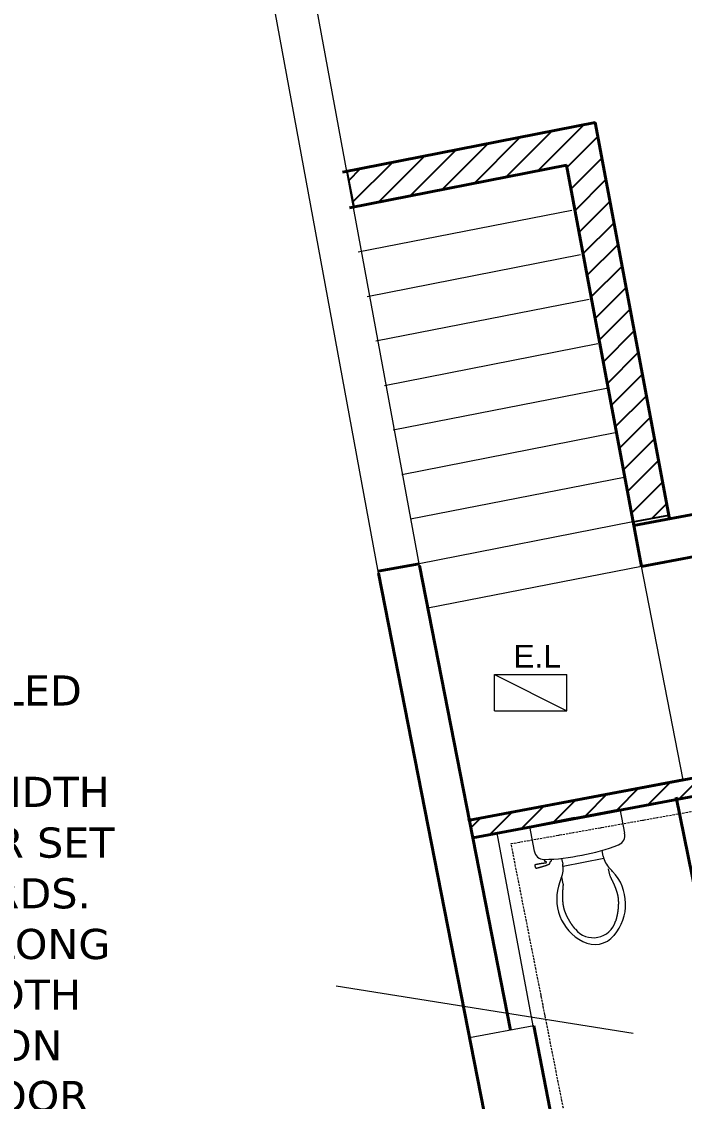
# Model space of a CAD drawing. Header units: millimetres. Extents: x -159872 to 386485, y -250577 to 158966.
# Drawn here: x 112313 to 115969, y 91246 to 97200 of the extents above; entities that cross this region are included whole.
import ezdxf

# ---------------------------------------------------------------- set-up
doc = ezdxf.new("R2010")
doc.units = ezdxf.units.MM
doc.linetypes.add('ACAD_ISO10W100', pattern=[18, 12, -3, 0, -3])
doc.layers.get('0').update_dxf_attribs({"lineweight": 25})
for name, color, linetype, lineweight in [('20-TEXT', 7, 'Continuous', 25), ('LDS-equipment-kitchen equipment', 3, 'Continuous', 13), ('LDS-hatch', 253, 'Continuous', 9), ('LDS-hatch_Hatch', 7, 'Continuous', 5), ('LDS-services-sanitary', 5, 'Continuous', 13), ('LDS-struct-extg-ceiling beams', 252, 'ACAD_ISO10W100', 9), ('LDS-struct-extg-doors windows', 7, 'Continuous', 9), ('LDS-struct-extg-stairs', 7, 'Continuous', 9), ('LDS-struct-extg-walls', 1, 'Continuous', 40), ('LDS-text-1-50', 7, 'Continuous', 9)]:
    doc.layers.add(name, color=color, linetype=linetype, lineweight=lineweight)
doc.styles.add('Arial', font='Arial.ttf')
doc.styles.add('Verdana', font='Verdana.ttf')
pattern_1 = [(45, (60673.51, -36457.52), (-70.71068, 70.71068), [])]

# ---------------------------------------------------------------- blocks, each defined once
blk = doc.blocks.new('BLK100-flat-9-flat-1-flat-1')
at = {"layer": 'LDS-equipment-kitchen equipment'}
for p, q in [((0, 0), (-134.8, -26.6)), ((0, 0), (-134.8, -26.6)), ((49.1, -249), (0, 0)), ((49.1, -249), (0, 0)), ((-176.4, -177.6), (-207.1, -183.6)), ((-176.4, -177.6), (-207.1, -183.6)), ((-316.4, -186.6), (-276.5, -178.7)), ((-176.4, -410.1), (-220.7, -185.6)), ((49.1, -249), (98.3, -498)), ((49.1, -249), (98.3, -498)), ((-163.1, -406.8), (-132.3, -400.7)), ((-163.1, -406.8), (-132.3, -400.7)), ((-232.6, -435.2), (-266.1, -441.8)), ((98.3, -498), (-36.5, -524.6)), ((98.3, -498), (-36.5, -524.6))]:
    blk.add_line(p, q, dxfattribs=at)
for centre, radius, start, end in [((-127.7, -80.1), 53.6, 97.45494, 181.12122), ((915, -59.7), 1096.6, 181.12123, 192.17018), ((-398.7, -414.4), 263.9, 69.06643, 153.04204), ((-407.3, -462.2), 311.9, 66.65796, 70.72841), ((-232.7, -53.8), 132.3, 247.31792, 281.16079), ((-232.7, -53.8), 132.3, 247.31792, 281.16079), ((-322.4, -156.6), 30.6, 264.93834, 281.20323), ((-511.9, -359.7), 138.2, 151.97159, 230.34998), ((-484.7, -352.3), 128.2, 129.43304, 252.88854), ((922.1, -95.6), 1096.6, 190.1514, 201.20035), ((922.1, -95.6), 1096.6, 190.1514, 201.20035), ((-137.4, -536.6), 132.3, 101.16079, 135.00363), ((-137.4, -536.6), 132.3, 101.16079, 135.00363), ((-427.8, -266.8), 263.9, 229.27954, 313.25515), ((-260.2, -471.9), 30.7, 101.14016, 117.36143), ((-453.9, -225.8), 311.9, 311.59317, 315.66362), ((-50.3, -472.7), 53.6, 201.20036, 284.86664), ((-50.3, -472.7), 53.6, 201.20036, 284.86664)]:
    blk.add_arc(centre, radius, start, end, dxfattribs=at)
for points in [[(-180.7, -121.1), (-190.8, -120.8), (-191.9, -117.2), (-195.5, -112.8), (-202.1, -110.9), (-207.2, -109.6), (-209.5, -106.8), (-211.9, -101.3), (-214.8, -93.5), (-217.8, -84.2), (-221, -74.1), (-224, -63.9), (-226.8, -54.4), (-229, -46.3), (-230.6, -40.4), (-231.2, -37.2), (-227.7, -35), (-220.1, -32.5), (-212.9, -31.1), (-209.9, -32), (-208.1, -36.5), (-206.3, -43.9), (-204.5, -53.2), (-202.9, -63.5), (-201.5, -73.7), (-200.3, -82.9), (-199.6, -89.9), (-198.6, -94), (-194.5, -94.1), (-192.6, -88.7), (-191.4, -83.9), (-182.9, -83.9)], [(-566.1, -253.3), (-558.2, -247), (-550.2, -240.9), (-541.9, -235), (-533.5, -229.3), (-524.8, -223.9), (-515.9, -218.7), (-507, -213.8), (-497.9, -209.2), (-488.9, -204.9), (-479.9, -201), (-471, -197.4), (-462, -194.2), (-452.8, -191.5), (-443.3, -189.2), (-433.3, -187.3), (-422.7, -185.9), (-411.5, -184.9), (-399.9, -184.3), (-387.9, -184), (-375.6, -184.1), (-363.1, -184.5), (-350.4, -185.1), (-337.7, -186), (-325.1, -187)], [(-274.3, -444.6), (-285.6, -450.4), (-297, -456), (-308.4, -461.4), (-319.9, -466.5), (-331.2, -471.3), (-342.4, -475.6), (-353.4, -479.5), (-364.1, -482.8), (-374.5, -485.5), (-384.4, -487.6), (-394.1, -489), (-403.7, -490), (-413.2, -490.5), (-422.8, -490.6), (-432.6, -490.3), (-442.6, -489.8), (-452.7, -489), (-462.8, -487.8), (-473, -486.4), (-483.1, -484.7), (-493.1, -482.6), (-502.9, -480.3), (-512.7, -477.7), (-522.4, -474.9)]]:
    blk.add_open_spline(points, degree=2, dxfattribs=at)

msp = doc.modelspace()

# ---------------------------------------------------------------- hatches: boundary and pattern name
at = {"layer": 'LDS-hatch_Hatch', "linetype": 'Continuous', "lineweight": 25}
h = msp.add_hatch(dxfattribs=at)
h.set_pattern_fill('_USER_2', color=43, style=0, pattern_type=2)
h.set_pattern_definition(pattern_1)
h.paths.add_polyline_path([(114107.15111, 96374.19803), (114145.58835, 96177.92633), (115317.94499, 96407.51701), (115684.04581, 94441.2218), (115882.66216, 94478.4144), (115477.41031, 96642.54533), (114083.60601, 96369.58703)])
h = msp.add_hatch(dxfattribs=at)
h.set_pattern_fill('_USER_2', color=43, style=0, pattern_type=2)
h.set_pattern_definition(pattern_1)
h.paths.add_polyline_path([(117846.44503, 93372.54777), (114783.17063, 92797.40698), (114802.38984, 92699.26815), (115114.75331, 92757.91551), (115114.05301, 92761.46503), (115363.04695, 92810.59011), (115612.04089, 92859.71519), (115613.64508, 92851.58424), (117840.96685, 93269.77191)])

# ---------------------------------------------------------------- linework, layer by layer
at = {"flags": 128}
msp.add_lwpolyline([(114107.15111, 96374.19803), (114145.58835, 96177.92633), (115317.94499, 96407.51701), (115684.04581, 94441.2218), (115882.66216, 94478.4144), (115477.41031, 96642.54533), (114083.60601, 96369.58703)], dxfattribs=at)
at = {"layer": 'LDS-hatch'}
msp.add_line((115137.72862, 91663.35831), (114783.90015, 91596.92574), dxfattribs=at)
at = {"layer": 'LDS-services-sanitary'}
for p, q in [((114920.48708, 93399.7194), (114920.48708, 93599.7194)), ((114920.48708, 93599.7194), (115320.48708, 93599.7194)), ((114920.48708, 93599.7194), (115320.48708, 93399.7194)), ((114920.48708, 93399.7194), (114920.48708, 93599.7194)), ((114920.48708, 93599.7194), (115320.48708, 93599.7194)), ((114920.48708, 93599.7194), (115320.48708, 93399.7194)), ((115320.48708, 93399.7194), (115320.48708, 93599.7194)), ((115320.48708, 93399.7194), (115320.48708, 93599.7194)), ((114920.48708, 93399.7194), (115320.48708, 93399.7194)), ((114920.48708, 93399.7194), (115320.48708, 93399.7194))]:
    msp.add_line(p, q, dxfattribs=at)
at = {"layer": 'LDS-struct-extg-ceiling beams'}
for p, q in [((115012.96621, 92667.39678), (117855.77113, 93174.06025)), ((115929.47662, 88030.40043), (115012.96621, 92667.39678))]:
    msp.add_line(p, q, dxfattribs=at)
at = {"layer": 'LDS-struct-extg-doors windows'}
for p, q in [((114282.27894, 94158.34923), (113121.15517, 100448.79239)), ((114508.45806, 94200.09858), (113355.04061, 100448.79239)), ((115134.48841, 91662.74995), (114935.19676, 92724.20312)), ((116674.9532, 83813.84338), (115183.25738, 91430.87525))]:
    msp.add_line(p, q, dxfattribs=at)
at = {"layer": 'LDS-struct-extg-stairs'}
for p, q in [((115347.71997, 96158.59914), (114170.08979, 95927.97571)), ((115395.76652, 95913.25952), (114218.13634, 95682.63609)), ((115443.81307, 95667.9199), (114266.18289, 95437.29647)), ((115491.85961, 95422.58028), (114314.22944, 95191.95685)), ((115539.90616, 95177.24066), (114362.27598, 94946.61723)), ((115587.95271, 94931.90104), (114410.32253, 94701.27761)), ((115635.99926, 94686.56142), (114458.36908, 94455.93799)), ((115684.04581, 94441.2218), (114506.41563, 94210.59837)), ((115732.09235, 94195.88218), (114554.46218, 93965.25875)), ((115962.59889, 93018.84888), (115730.17037, 94205.69637))]:
    msp.add_line(p, q, dxfattribs=at)
at = {"layer": 'LDS-struct-extg-walls'}
for p, q in [((115477.41031, 96642.54533), (114083.60601, 96369.58703)), ((115886.34917, 94458.72497), (115477.41031, 96642.54533)), ((115317.94499, 96407.51701), (114122.04325, 96173.31533)), ((115732.09235, 94195.88218), (115317.94499, 96407.51701)), ((116362.57722, 94547.9027), (115689.76614, 94421.91313)), ((116404.80193, 94321.81174), (115732.09235, 94195.88218)), ((114506.41563, 94210.59837), (114280.3374, 94168.86764)), ((115009.95723, 91639.36877), (114508.35717, 94200.68429)), ((115039.29089, 90292.82647), (114282.27894, 94158.34923)), ((118060.86568, 93412.80602), (114783.17063, 92797.40698)), ((117982.34812, 93296.31676), (114801.62356, 92699.12428)), ((115962.59889, 93018.84888), (114773.97536, 92795.68053)), ((116258.94179, 91264.52059), (115924.27716, 92923.7049)), ((115391.08989, 90369.62212), (115137.72862, 91663.35831))]:
    msp.add_line(p, q, dxfattribs=at)
at = {"layer": 'LDS-text-1-50', "linetype": 'Continuous'}
msp.add_line((114048.21703, 91883.11589), (115686.80809, 91622.90897), dxfattribs=at)

# ---------------------------------------------------------------- block references
at = {"rotation": 90}
msp.add_blockref('BLK100-flat-9-flat-1-flat-1', (115114.05301, 92761.46503), dxfattribs=at)

# ---------------------------------------------------------------- texts
at = {"layer": '20-TEXT', "insert": (115025.69201, 93763.11053), "char_height": 125, "width": 366.0714286, "attachment_point": 1, "line_spacing_factor": 1.004016, "style": 'Arial'}
msp.add_mtext('E.L', dxfattribs=at)
at = {"layer": 'LDS-text-1-50', "insert": (110155.58207, 93594.98213), "char_height": 166.3062428, "width": 4500, "attachment_point": 1, "line_spacing_factor": 1.008235, "style": 'Verdana'}
msp.add_mtext('AMBULANT DISABLED\\PPERSON WC WITH\\P1000MM CLEAR WIDTH\\PAND 800MM DOOR SET\\POPENING OUTWARDS.\\PPROVIDE 500MM LONG\\PGRAB RAILS TO BOTH\\PSIDE WALLS AND ON\\PINNER FACE OF DOOR\\PAT 800MM ABOVE FLOOR\\PLEVEL', dxfattribs=at)

doc.saveas('drawing.dxf')
